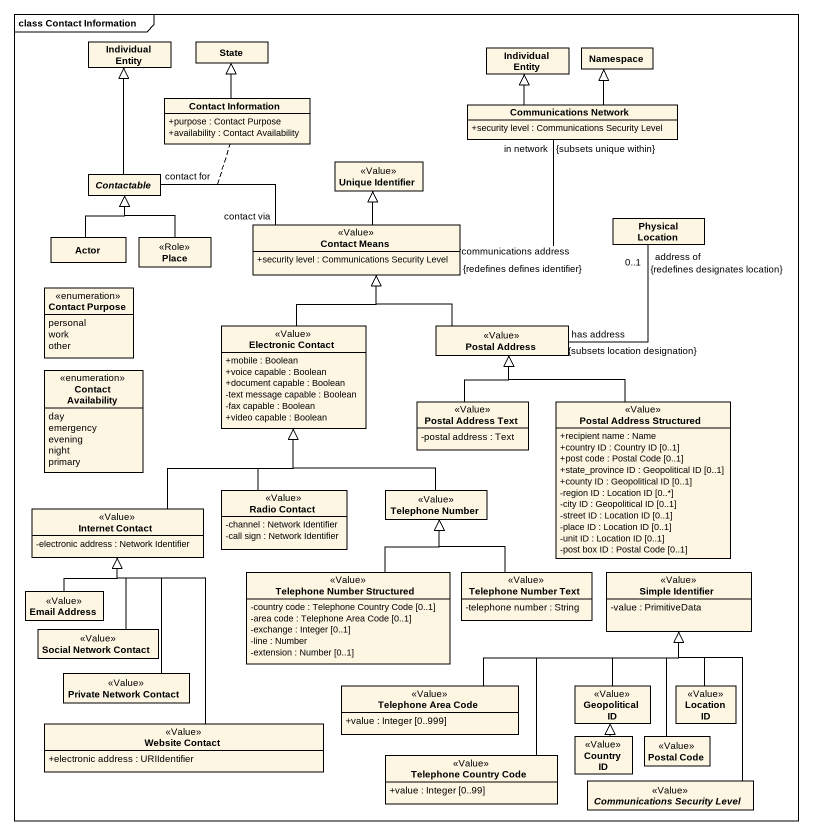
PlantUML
@startuml
mainframe class Contact Information
hide circle
hide empty members
skinparam classAttributeIconSize 0
class "Individual Entity" as Individual_Entity
class "State" as State_
class "Individual Entity" as Individual_Entity_2
class "Namespace" as Namespace_
class "Contact Information" as Contact_Information {
  +purpose : Contact Purpose
  +availability : Contact Availability
}
class "Communications Network" as Communications_Network {
  +security level : Communications Security Level
}
abstract class Contactable
class "Unique Identifier" as Unique_Identifier <<Value>>
class "Contact Means" as Contact_Means <<Value>> {
  +security level : Communications Security Level
}
class "Physical Location" as Physical_Location
class "Actor" as Actor_
class Place <<Role>>
enum "Contact Purpose" as Contact_Purpose {
  personal
  work
  other
}
class "Electronic Contact" as Electronic_Contact <<Value>> {
  +mobile : Boolean
  +voice capable : Boolean
  +document capable : Boolean
  -text message capable : Boolean
  -fax capable : Boolean
  +video capable : Boolean
}
class "Postal Address" as Postal_Address <<Value>>
enum "Contact Availability" as Contact_Availability {
  day
  emergency
  evening
  night
  primary
}
class "Postal Address Text" as Postal_Address_Text <<Value>> {
  -postal address : Text
}
class "Postal Address Structured" as Postal_Address_Structured <<Value>> {
  +recipient name : Name
  +country ID : Country ID [0..1]
  +post code : Postal Code [0..1]
  +state_province ID : Geopolitical ID [0..1]
  +county ID : Geopolitical ID [0..1]
  -region ID : Location ID [0..*]
  -city ID : Geopolitical ID [0..1]
  -street ID : Location ID [0..1]
  -place ID : Location ID [0..1]
  -unit ID : Location ID [0..1]
  -post box ID : Postal Code [0..1]
}
class "Internet Contact" as Internet_Contact <<Value>> {
  -electronic address : Network Identifier
}
class "Radio Contact" as Radio_Contact <<Value>> {
  -channel : Network Identifier
  -call sign : Network Identifier
}
class "Telephone Number" as Telephone_Number <<Value>>
class "Email Address" as Email_Address <<Value>>
class "Telephone Number Structured" as Telephone_Number_Structured <<Value>> {
  -country code : Telephone Country Code [0..1]
  -area code : Telephone Area Code [0..1]
  -exchange : Integer [0..1]
  -line : Number
  -extension : Number [0..1]
}
class "Telephone Number Text" as Telephone_Number_Text <<Value>> {
  -telephone number : String
}
class "Simple Identifier" as Simple_Identifier <<Value>> {
  -value : PrimitiveData
}
class "Social Network Contact" as Social_Network_Contact <<Value>>
class "Private Network Contact" as Private_Network_Contact <<Value>>
class "Telephone Area Code" as Telephone_Area_Code <<Value>> {
  +value : Integer [0..999]
}
class "Geopolitical ID" as Geopolitical_ID <<Value>>
class "Location ID" as Location_ID <<Value>>
class "Website Contact" as Website_Contact <<Value>> {
  +electronic address : URIIdentifier
}
class "Telephone Country Code" as Telephone_Country_Code <<Value>> {
  +value : Integer [0..99]
}
class "Country ID" as Country_ID <<Value>>
class "Postal Code" as Postal_Code <<Value>>
abstract class "Communications Security Level" as Communications_Security <<Value>>
Contact_Information -up-|> State_
Communications_Network -up-|> Individual_Entity_2
Communications_Network -up-|> Namespace_
Communications_Network "in network\n{subsets unique within}" -left- "{redefines defines identifier}\ncommunications address" Contact_Means
Contactable -up-|> Individual_Entity
Contactable "contact for" -right- "contact via" Contact_Means
(Contactable, Contact_Means) .. Contact_Information
Contact_Means -up-|> Unique_Identifier
Physical_Location "address of\n{redefines designates location}\n0..1" -- "has address\n{subsets location designation}" Postal_Address
Actor_ -up-|> Contactable
Place -up-|> Contactable
Electronic_Contact -up-|> Contact_Means
Postal_Address -up-|> Contact_Means
Postal_Address_Text -up-|> Postal_Address
Postal_Address_Structured -up-|> Postal_Address
Internet_Contact -up-|> Electronic_Contact
Radio_Contact -up-|> Electronic_Contact
Telephone_Number -up-|> Electronic_Contact
Email_Address -up-|> Internet_Contact
Telephone_Number_Structured -up-|> Telephone_Number
Telephone_Number_Text -up-|> Telephone_Number
Social_Network_Contact -up-|> Internet_Contact
Private_Network_Contact -up-|> Internet_Contact
Telephone_Area_Code -right-|> Simple_Identifier
Geopolitical_ID -up-|> Simple_Identifier
Location_ID -up-|> Simple_Identifier
Website_Contact -up-|> Internet_Contact
Telephone_Country_Code -up-|> Simple_Identifier
Country_ID -up-|> Geopolitical_ID
Postal_Code -up-|> Simple_Identifier
Communications_Security -up-|> Simple_Identifier
@enduml
